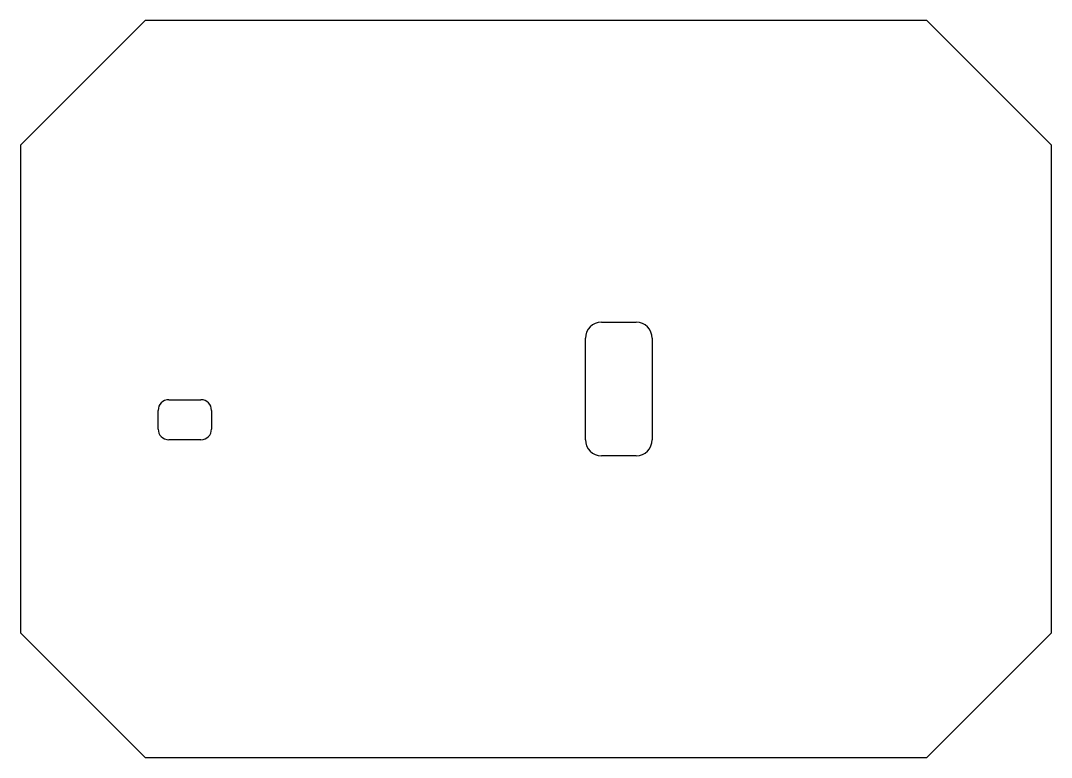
# Model space of a CAD drawing. Header units: millimetres. Extents: x -386 to 386, y -276 to 276.
import ezdxf

# ---------------------------------------------------------------- set-up
doc = ezdxf.new("R2010")
doc.units = ezdxf.units.MM

msp = doc.modelspace()

# ---------------------------------------------------------------- linework, layer by layer
for p, q in [((-292.66, 276, 345.5), (-386, 182.66, 345.5)), ((292.66, 276, 345.5), (-292.66, 276, 345.5)), ((386, 182.66, 345.5), (292.66, 276, 345.5)), ((-386, 182.66, 345.5), (-386, -182.66, 345.5)), ((386, -182.66, 345.5), (386, 182.66, 345.5)), ((49, 50, 345.5), (75, 50, 345.5)), ((37, -38, 345.5), (37, 38, 345.5)), ((87, 38, 345.5), (87, -38, 345.5)), ((-275, -8, 345.5), (-251, -8, 345.5)), ((-283, -30, 345.5), (-283, -16, 345.5)), ((-243, -16, 345.5), (-243, -30, 345.5)), ((-251, -38, 345.5), (-275, -38, 345.5)), ((75, -50, 345.5), (49, -50, 345.5)), ((-386, -182.66, 345.5), (-292.66, -276, 345.5)), ((292.66, -276, 345.5), (386, -182.66, 345.5)), ((-292.66, -276, 345.5), (292.66, -276, 345.5))]:
    msp.add_line(p, q)
for centre, radius, start, end in [((49, 38, 345.5), 12, 90, 180), ((75, 38, 345.5), 12, 0, 90), ((-275, -16, 345.5), 8, 90, 180), ((-251, -16, 345.5), 8, 0, 90), ((-275, -30, 345.5), 8, 180, 270), ((-251, -30, 345.5), 8, -90, 0), ((49, -38, 345.5), 12, 180, 270), ((75, -38, 345.5), 12, -90, 0)]:
    msp.add_arc(centre, radius, start, end)

doc.saveas('drawing.dxf')
